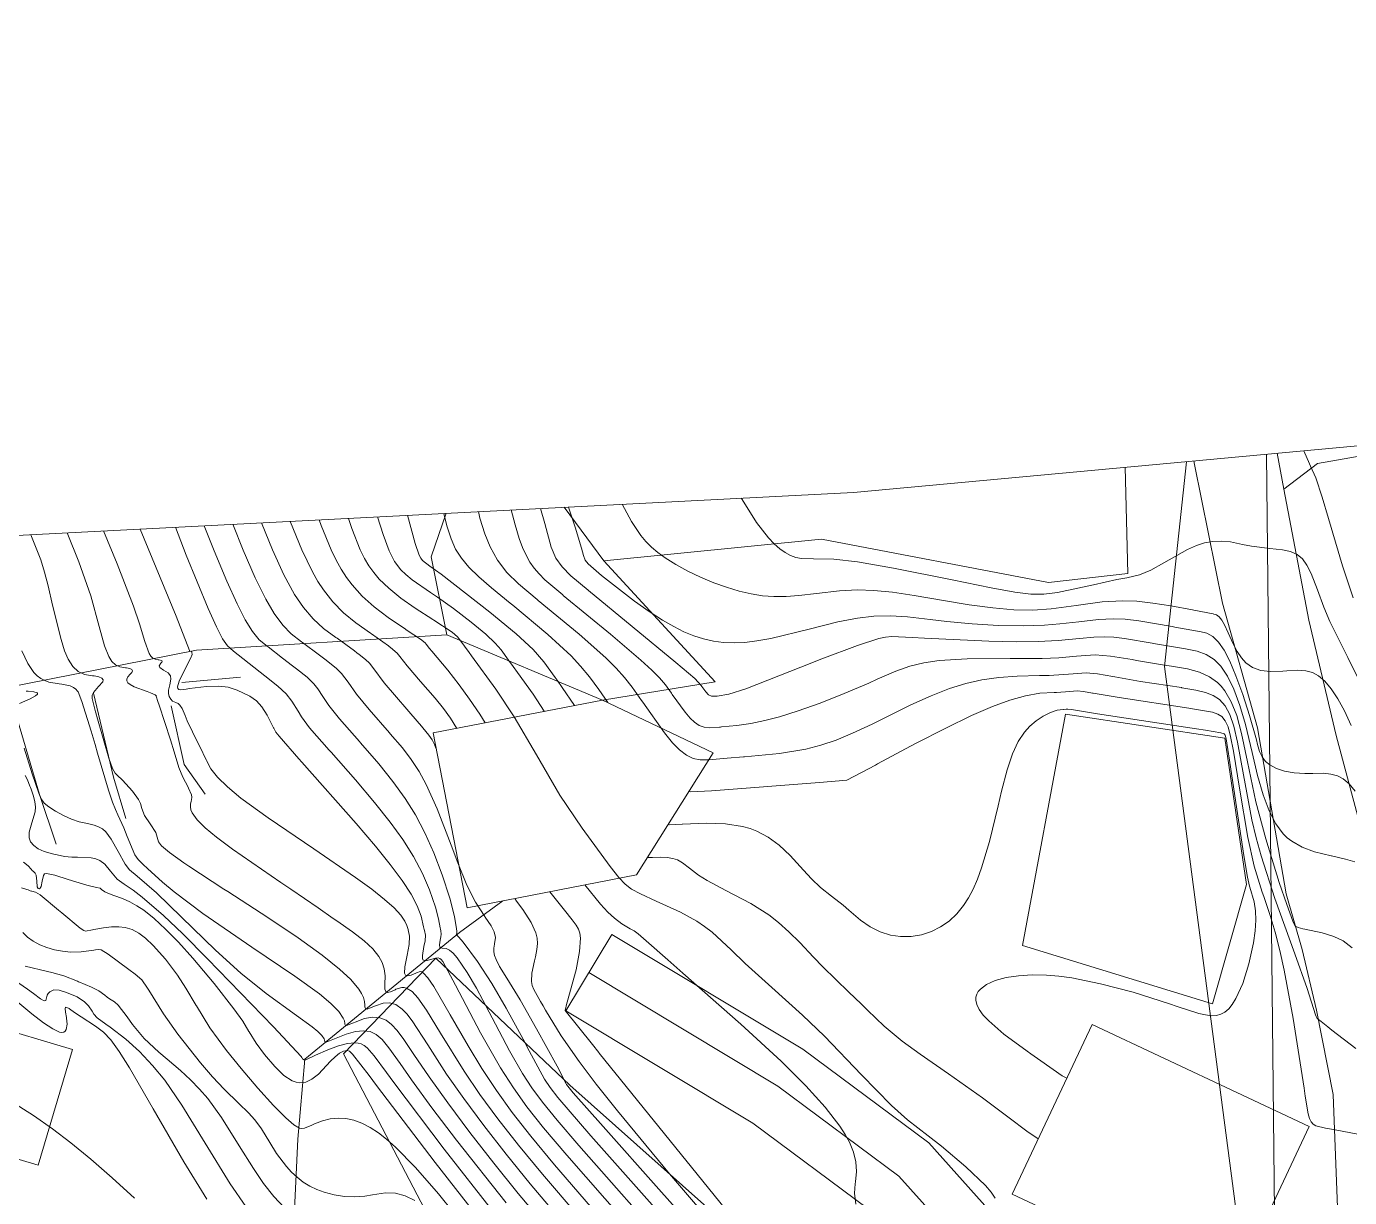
# Model space of a CAD drawing. Header units: metres. Extents: x 1233805 to 1234355, y 654698 to 655114.
# Drawn here: x 1234171.64 to 1234216.13, y 655074.93 to 655114.32 of the extents above; entities that cross this region are included whole.
import ezdxf

# ---------------------------------------------------------------- set-up
doc = ezdxf.new("R2010")
doc.units = ezdxf.units.M

msp = doc.modelspace()

# ---------------------------------------------------------------- linework, layer by layer
at = {"layer": 'ИИ_ГОРИЗОНТАЛИ_ОСН', "lineweight": 0}
for points, elevation in [([(1234214.585, 655100.044), (1234214.781, 655099.611), (1234214.818, 655099.535), (1234214.99, 655099.141), (1234215.204, 655098.483), (1234215.417, 655097.765), (1234215.894, 655096.179), (1234216.251, 655095.103)], 37), ([(1234195.671, 655098.454), (1234195.699, 655098.405), (1234196.187, 655097.639), (1234196.589, 655097.121), (1234196.78, 655096.919), (1234196.966, 655096.754), (1234197.146, 655096.624), (1234197.325, 655096.528), (1234197.505, 655096.463), (1234197.696, 655096.425), (1234198.099, 655096.415), (1234198.789, 655096.402), (1234199.577, 655096.313), (1234200.796, 655096.101), (1234202.769, 655095.702), (1234204.078, 655095.435), (1234204.87, 655095.292), (1234205.411, 655095.228), (1234205.847, 655095.224), (1234206.306, 655095.28), (1234207.514, 655095.543), (1234208.298, 655095.721), (1234208.637, 655095.78), (1234209.067, 655095.871), (1234209.45, 655096.035), (1234209.883, 655096.283), (1234210.68, 655096.726), (1234210.985, 655096.86), (1234211.252, 655096.948), (1234211.533, 655097.001), (1234211.822, 655097.01), (1234212.126, 655096.98), (1234212.523, 655096.901), (1234212.834, 655096.836), (1234213.441, 655096.764), (1234213.871, 655096.717), (1234214.144, 655096.656), (1234214.36, 655096.556), (1234214.539, 655096.409), (1234214.692, 655096.205), (1234214.836, 655095.925), (1234215.05, 655095.367), (1234215.267, 655094.787), (1234215.467, 655094.311), (1234216.067, 655093.094), (1234216.522, 655092.185)], 36.5), ([(1234183.441, 655097.825), (1234183.63, 655097.23), (1234183.832, 655096.686), (1234184.014, 655096.324), (1234184.227, 655096.046), (1234184.397, 655095.882), (1234184.608, 655095.708), (1234185.228, 655095.276), (1234185.458, 655095.122), (1234185.996, 655094.739), (1234186.586, 655094.285), (1234187.081, 655093.878), (1234187.403, 655093.576), (1234187.598, 655093.351), (1234187.851, 655093.007), (1234188.002, 655092.797), (1234188.148, 655092.596), (1234188.67, 655091.866), (1234189.049, 655091.292), (1234189.053, 655091.284)], 32.5), ([(1234184.455, 655097.878), (1234184.713, 655096.93), (1234184.842, 655096.534), (1234184.893, 655096.434), (1234184.952, 655096.358), (1234185.206, 655096.162), (1234185.577, 655095.894), (1234187.218, 655094.621), (1234188.106, 655093.892), (1234188.677, 655093.359), (1234189.039, 655092.945), (1234189.419, 655092.421), (1234189.481, 655092.332), (1234189.654, 655092.086), (1234190.062, 655091.483), (1234190.063, 655091.481)], 33), ([(1234185.672, 655097.94), (1234185.778, 655097.518), (1234185.915, 655097.082), (1234186.068, 655096.737), (1234186.265, 655096.431), (1234186.515, 655096.138), (1234186.848, 655095.811), (1234187.271, 655095.441), (1234187.907, 655094.92), (1234187.994, 655094.85), (1234189.173, 655093.872), (1234189.948, 655093.154), (1234190.269, 655092.809), (1234190.571, 655092.443), (1234190.883, 655092.022), (1234191.19, 655091.577)], 33.5), ([(1234187.941, 655098.057), (1234188.069, 655097.555), (1234188.209, 655097.095), (1234188.32, 655096.794), (1234188.438, 655096.534), (1234188.567, 655096.303), (1234188.712, 655096.094), (1234188.873, 655095.904), (1234189.067, 655095.71), (1234189.671, 655095.198), (1234189.689, 655095.183), (1234191.273, 655093.88), (1234192.3, 655093.005), (1234192.665, 655092.673), (1234192.928, 655092.408), (1234193.122, 655092.181), (1234193.322, 655091.901), (1234193.353, 655091.855), (1234193.785, 655091.253), (1234193.951, 655091.056), (1234194.095, 655090.915), (1234194.255, 655090.807), (1234194.423, 655090.751), (1234194.62, 655090.735), (1234194.941, 655090.754), (1234194.97, 655090.756), (1234195.003, 655090.759), (1234195.525, 655090.807), (1234195.99, 655090.875), (1234196.467, 655090.972), (1234196.956, 655091.1), (1234197.589, 655091.3), (1234198.323, 655091.564), (1234199.137, 655091.886), (1234199.959, 655092.236), (1234200.246, 655092.365), (1234200.875, 655092.638), (1234201.34, 655092.802), (1234201.814, 655092.92), (1234202.331, 655092.996), (1234203.273, 655093.051), (1234204.715, 655093.058), (1234205.786, 655093.061), (1234206.356, 655093.086), (1234206.95, 655093.14), (1234207.573, 655093.184), (1234208.091, 655093.145), (1234208.812, 655093.023), (1234208.963, 655092.995), (1234209.906, 655092.841), (1234210.143, 655092.805), (1234210.674, 655092.711), (1234211.076, 655092.597), (1234211.414, 655092.446), (1234211.685, 655092.256), (1234211.815, 655092.128), (1234211.935, 655091.977), (1234212.149, 655091.608), (1234212.331, 655091.142), (1234212.495, 655090.544), (1234212.696, 655089.584), (1234212.98, 655088.242), (1234213.314, 655086.995), (1234213.763, 655085.53), (1234214.012, 655084.785), (1234214.218, 655084.227), (1234214.272, 655084.107), (1234214.322, 655084.048), (1234214.398, 655084.012), (1234214.554, 655083.975), (1234214.623, 655083.96), (1234215.205, 655083.83), (1234215.595, 655083.717), (1234215.917, 655083.567), (1234216.217, 655083.33)], 34.5), ([(1234188.926, 655098.107), (1234189.066, 655097.599), (1234189.286, 655096.81), (1234189.442, 655096.439), (1234189.645, 655096.143), (1234189.945, 655095.843), (1234190.522, 655095.361), (1234190.537, 655095.349), (1234193.477, 655092.931), (1234194.111, 655092.387), (1234194.323, 655092.156), (1234194.351, 655092.116), (1234194.478, 655091.938), (1234194.569, 655091.839), (1234194.669, 655091.79), (1234194.823, 655091.793), (1234194.849, 655091.795), (1234194.861, 655091.796), (1234195.253, 655091.866), (1234195.822, 655092.045), (1234197.673, 655092.765), (1234198.387, 655093.05), (1234199.576, 655093.503), (1234200.304, 655093.733), (1234200.525, 655093.778), (1234200.734, 655093.796), (1234201.42, 655093.767), (1234201.838, 655093.74), (1234204, 655093.642), (1234204.917, 655093.624), (1234205.657, 655093.63), (1234206.327, 655093.662), (1234207.047, 655093.731), (1234207.53, 655093.779), (1234207.878, 655093.791), (1234208.199, 655093.777), (1234208.563, 655093.739), (1234209.485, 655093.581), (1234209.607, 655093.558), (1234210.475, 655093.411), (1234210.615, 655093.39), (1234211.004, 655093.313), (1234211.305, 655093.199), (1234211.569, 655093.029), (1234211.796, 655092.801), (1234212.017, 655092.47), (1234212.231, 655092.03), (1234212.437, 655091.484), (1234212.63, 655090.846), (1234212.852, 655089.905), (1234213.03, 655089.13), (1234213.218, 655088.474), (1234213.421, 655087.938), (1234213.648, 655087.501), (1234213.898, 655087.166), (1234214.033, 655087.034), (1234214.183, 655086.916), (1234214.532, 655086.716), (1234214.946, 655086.563), (1234215.509, 655086.427), (1234215.524, 655086.424), (1234215.991, 655086.317), (1234216.305, 655086.218)], 35), ([(1234189.865, 655098.156), (1234190.093, 655097.476), (1234190.296, 655096.767), (1234190.363, 655096.526), (1234190.427, 655096.374), (1234190.52, 655096.249), (1234190.974, 655095.857), (1234192.088, 655094.991), (1234192.575, 655094.647), (1234193.026, 655094.354), (1234193.4, 655094.136), (1234193.744, 655093.962), (1234194.076, 655093.825), (1234194.404, 655093.721), (1234194.738, 655093.646), (1234195.078, 655093.602), (1234195.429, 655093.588), (1234195.792, 655093.604), (1234196.199, 655093.653), (1234196.668, 655093.739), (1234197.958, 655094.051), (1234198.923, 655094.291), (1234199.583, 655094.422), (1234200.134, 655094.485), (1234200.687, 655094.498), (1234201.26, 655094.464), (1234202.03, 655094.374), (1234202.585, 655094.305), (1234203.439, 655094.225), (1234204.319, 655094.175), (1234205.148, 655094.159), (1234205.874, 655094.18), (1234206.39, 655094.222), (1234207.018, 655094.299), (1234207.686, 655094.377), (1234208.182, 655094.399), (1234208.584, 655094.381), (1234209.038, 655094.333), (1234210.161, 655094.138), (1234210.25, 655094.12), (1234211.015, 655093.985), (1234211.088, 655093.974), (1234211.332, 655093.915), (1234211.533, 655093.801), (1234211.725, 655093.612), (1234211.907, 655093.346), (1234212.097, 655092.974), (1234212.306, 655092.476), (1234212.533, 655091.856), (1234212.765, 655091.148), (1234212.994, 655090.322), (1234213.03, 655090.173), (1234213.102, 655089.939), (1234213.191, 655089.756), (1234213.305, 655089.602), (1234213.447, 655089.48), (1234213.665, 655089.363), (1234213.942, 655089.275), (1234214.267, 655089.218), (1234214.622, 655089.196), (1234214.894, 655089.199), (1234215.246, 655089.201), (1234215.497, 655089.174), (1234215.717, 655089.112), (1234215.909, 655089.01), (1234216.109, 655088.841), (1234216.316, 655088.601)], 35.5), ([(1234175.459, 655097.415), (1234176.673, 655094.486), (1234177.115, 655093.335), (1234177.121, 655093.317), (1234177.172, 655093.292), (1234177.176, 655093.292), (1234177.201, 655093.284), (1234177.198, 655093.279), (1234177.198, 655093.262), (1234177.199, 655093.26), (1234177.206, 655093.201), (1234177.151, 655093.058), (1234176.999, 655092.76), (1234176.771, 655092.299), (1234176.714, 655092.104), (1234176.723, 655092.049), (1234176.757, 655092.018), (1234176.83, 655092.01), (1234177.012, 655092.034), (1234177.12, 655092.049), (1234177.696, 655092.118), (1234178.111, 655092.136), (1234178.425, 655092.1), (1234178.721, 655091.994), (1234179.15, 655091.791), (1234179.374, 655091.643), (1234179.557, 655091.436), (1234179.728, 655091.155), (1234179.947, 655090.733), (1234179.953, 655090.721), (1234180.025, 655090.589), (1234180.134, 655090.446), (1234180.801, 655089.688), (1234180.902, 655089.575), (1234182.719, 655087.517), (1234183.37, 655086.749), (1234183.867, 655086.135), (1234184.269, 655085.595), (1234184.573, 655085.13), (1234184.779, 655084.742), (1234184.907, 655084.391), (1234184.993, 655084.039), (1234185.012, 655083.952), (1234185.021, 655083.917), (1234185.051, 655083.752), (1234185.04, 655083.568), (1234185.003, 655083.378), (1234184.952, 655083.077), (1234184.953, 655082.988), (1234184.971, 655082.931), (1234185.009, 655082.9), (1234185.068, 655082.892), (1234185.273, 655082.945), (1234185.401, 655082.984), (1234185.476, 655082.991), (1234185.537, 655082.977), (1234185.586, 655082.941), (1234185.634, 655082.876), (1234186.059, 655082.074), (1234186.06, 655082.071), (1234186.907, 655080.474), (1234187.58, 655079.296), (1234188.01, 655078.622), (1234188.464, 655077.987), (1234189.026, 655077.278), (1234189.802, 655076.359), (1234192.928, 655072.804)], 28.5), ([(1234176.645, 655097.476), (1234177.011, 655096.541), (1234177.749, 655094.739), (1234178.024, 655094.123), (1234178.23, 655093.725), (1234178.394, 655093.491), (1234178.587, 655093.317), (1234178.599, 655093.307), (1234178.909, 655093.061), (1234179.493, 655092.6), (1234179.655, 655092.478), (1234180.094, 655092.133), (1234180.368, 655091.871), (1234180.558, 655091.627), (1234180.769, 655091.288), (1234180.881, 655091.103), (1234181.155, 655090.732), (1234181.816, 655089.978), (1234181.879, 655089.907), (1234182.699, 655088.977), (1234183.337, 655088.223), (1234183.869, 655087.552), (1234184.29, 655086.972), (1234184.651, 655086.402), (1234184.952, 655085.836), (1234185.194, 655085.276), (1234185.388, 655084.695), (1234185.492, 655084.304), (1234185.548, 655084.003), (1234185.555, 655083.959), (1234185.566, 655083.897), (1234185.58, 655083.792), (1234185.573, 655083.695), (1234185.552, 655083.591), (1234185.523, 655083.427), (1234185.533, 655083.348), (1234185.56, 655083.329), (1234185.62, 655083.322), (1234185.749, 655083.304), (1234185.862, 655083.251), (1234185.983, 655083.149), (1234186.122, 655082.991), (1234186.457, 655082.505), (1234186.766, 655081.974), (1234187.199, 655081.166), (1234187.296, 655080.979), (1234187.885, 655079.871), (1234188.32, 655079.107), (1234188.633, 655078.618), (1234188.988, 655078.136), (1234189.479, 655077.532), (1234190.21, 655076.68), (1234193.336, 655073.143)], 29), ([(1234177.616, 655097.526), (1234177.946, 655096.678), (1234178.37, 655095.665), (1234178.717, 655094.898), (1234178.993, 655094.361), (1234179.241, 655093.964), (1234179.467, 655093.693), (1234179.735, 655093.471), (1234179.761, 655093.452), (1234180.25, 655093.074), (1234180.579, 655092.817), (1234180.712, 655092.716), (1234181.075, 655092.431), (1234181.302, 655092.214), (1234181.439, 655092.041), (1234181.607, 655091.789), (1234181.809, 655091.484), (1234182.166, 655091.029), (1234182.831, 655090.268), (1234182.869, 655090.224), (1234183.486, 655089.515), (1234183.96, 655088.925), (1234184.37, 655088.356), (1234184.714, 655087.808), (1234185.035, 655087.201), (1234185.338, 655086.523), (1234185.618, 655085.782), (1234185.869, 655084.999), (1234186.029, 655084.389), (1234186.097, 655083.971), (1234186.097, 655083.966), (1234186.104, 655083.896), (1234186.106, 655083.821), (1234186.101, 655083.805), (1234186.094, 655083.766), (1234186.098, 655083.763), (1234186.181, 655083.687), (1234186.323, 655083.518), (1234186.798, 655082.869), (1234187.281, 655082.133), (1234187.768, 655081.305), (1234188.339, 655080.257), (1234188.542, 655079.871), (1234189.059, 655078.919), (1234189.248, 655078.629), (1234189.505, 655078.296), (1234190.618, 655077.002), (1234193.568, 655073.678)], 29.5), ([(1234179.542, 655097.625), (1234179.905, 655096.72), (1234180.292, 655095.876), (1234180.653, 655095.216), (1234180.954, 655094.773), (1234181.278, 655094.394), (1234181.622, 655094.076), (1234182.041, 655093.77), (1234182.083, 655093.742), (1234182.666, 655093.317), (1234182.751, 655093.251), (1234182.826, 655093.194), (1234183.038, 655093.027), (1234183.17, 655092.9), (1234183.315, 655092.711), (1234183.665, 655092.248), (1234184.838, 655090.873), (1234184.86, 655090.848), (1234185.172, 655090.484), (1234185.277, 655090.331), (1234185.353, 655090.169), (1234185.408, 655090.049)], 30.5), ([(1234180.509, 655097.675), (1234180.519, 655097.645), (1234180.893, 655096.72), (1234181.255, 655095.972), (1234181.437, 655095.656), (1234181.621, 655095.375), (1234181.939, 655094.97), (1234182.302, 655094.597), (1234182.707, 655094.26), (1234183.203, 655093.914), (1234183.244, 655093.886), (1234183.806, 655093.491), (1234183.837, 655093.468), (1234183.883, 655093.433), (1234184.105, 655093.243), (1234184.19, 655093.133), (1234184.44, 655092.811), (1234184.89, 655092.291), (1234185.383, 655091.724), (1234185.66, 655091.384), (1234185.892, 655091.059), (1234186.11, 655090.712)], 31), ([(1234181.484, 655097.725), (1234181.548, 655097.537), (1234181.882, 655096.713), (1234182.048, 655096.371), (1234182.218, 655096.065), (1234182.397, 655095.788), (1234182.589, 655095.534), (1234182.927, 655095.162), (1234183.333, 655094.795), (1234183.801, 655094.436), (1234184.378, 655094.049), (1234184.406, 655094.031), (1234184.918, 655093.688), (1234184.922, 655093.685), (1234184.94, 655093.672), (1234185.039, 655093.586), (1234185.074, 655093.541), (1234185.186, 655093.399), (1234185.264, 655093.31), (1234185.803, 655092.669), (1234186.185, 655092.178), (1234186.539, 655091.689), (1234186.878, 655091.185), (1234187.058, 655090.896)], 31.5), ([(1234171.779, 655097.226), (1234172.115, 655096.379), (1234172.248, 655095.96), (1234172.37, 655095.502), (1234172.518, 655094.857), (1234172.8, 655093.699), (1234172.921, 655093.322), (1234173.042, 655093.039), (1234173.197, 655092.796), (1234173.38, 655092.625), (1234173.588, 655092.525), (1234173.858, 655092.48), (1234173.919, 655092.474), (1234174.069, 655092.446), (1234174.169, 655092.405), (1234174.215, 655092.349), (1234174.208, 655092.282), (1234174.061, 655092.116), (1234173.888, 655091.923), (1234173.852, 655091.831), (1234173.851, 655091.718), (1234173.961, 655091.269), (1234173.969, 655091.239), (1234174.027, 655091.034), (1234174.412, 655089.707), (1234174.533, 655089.362), (1234174.623, 655089.21), (1234174.69, 655089.143), (1234174.863, 655088.97), (1234175.202, 655088.6), (1234175.406, 655088.32), (1234175.471, 655088.186), (1234175.521, 655088.022), (1234175.606, 655087.785), (1234175.798, 655087.503), (1234175.992, 655087.212), (1234176.035, 655087.052), (1234176.077, 655086.9), (1234176.173, 655086.765), (1234176.442, 655086.534), (1234176.929, 655086.192), (1234176.994, 655086.148), (1234177.092, 655086.081), (1234178.277, 655085.306), (1234178.408, 655085.221), (1234179.748, 655084.352), (1234180.768, 655083.664), (1234181.579, 655083.084), (1234182.168, 655082.618), (1234182.549, 655082.262), (1234182.816, 655081.941), (1234182.906, 655081.796), (1234182.968, 655081.659), (1234183.002, 655081.531), (1234183.013, 655081.398), (1234183.016, 655081.349), (1234183.038, 655081.29), (1234183.091, 655081.273), (1234183.335, 655081.363), (1234183.374, 655081.381), (1234183.63, 655081.474), (1234183.847, 655081.486), (1234184.06, 655081.42), (1234184.267, 655081.273), (1234184.423, 655081.107), (1234184.602, 655080.875), (1234185.129, 655080.068), (1234185.765, 655079.084), (1234186.341, 655078.258), (1234187.012, 655077.354), (1234187.763, 655076.393), (1234188.578, 655075.393), (1234189.756, 655074.008)], 27), ([(1234173.003, 655097.289), (1234173.403, 655096.309), (1234173.804, 655095.164), (1234174.087, 655094.14), (1234174.265, 655093.488), (1234174.402, 655093.132), (1234174.508, 655092.965), (1234174.633, 655092.849), (1234174.777, 655092.781), (1234174.963, 655092.75), (1234175.005, 655092.746), (1234175.113, 655092.726), (1234175.177, 655092.695), (1234175.198, 655092.651), (1234175.176, 655092.596), (1234175.12, 655092.53), (1234175.044, 655092.44), (1234175.009, 655092.37), (1234175.008, 655092.306), (1234175.043, 655092.246), (1234175.123, 655092.182), (1234175.254, 655092.113), (1234175.691, 655091.947), (1234175.806, 655091.906), (1234175.967, 655091.838), (1234176.005, 655091.794), (1234176.004, 655091.791), (1234176.058, 655091.616), (1234176.102, 655091.489), (1234176.484, 655090.321), (1234176.601, 655089.919), (1234176.763, 655089.392), (1234176.896, 655089.073), (1234177.072, 655088.729), (1234177.089, 655088.698), (1234177.19, 655088.479), (1234177.201, 655088.394), (1234177.189, 655088.307), (1234177.176, 655088.265), (1234177.15, 655088.162), (1234177.148, 655088.072), (1234177.168, 655087.976), (1234177.211, 655087.874), (1234177.377, 655087.641), (1234177.648, 655087.37), (1234178.033, 655087.051), (1234178.57, 655086.65), (1234180.196, 655085.53), (1234180.524, 655085.308), (1234181.442, 655084.671), (1234181.954, 655084.315), (1234182.07, 655084.236), (1234182.605, 655083.867), (1234182.988, 655083.569), (1234183.283, 655083.295), (1234183.488, 655083.044), (1234183.599, 655082.839), (1234183.669, 655082.619), (1234183.698, 655082.385), (1234183.692, 655082.104), (1234183.689, 655081.938), (1234183.716, 655081.861), (1234183.778, 655081.833), (1234183.875, 655081.852), (1234184.035, 655081.922), (1234184.062, 655081.935), (1234184.254, 655082.001), (1234184.338, 655082.001), (1234184.421, 655081.979), (1234184.602, 655081.865), (1234184.801, 655081.652), (1234185.092, 655081.234), (1234185.565, 655080.46), (1234186.355, 655079.18), (1234186.887, 655078.395), (1234187.488, 655077.577), (1234188.179, 655076.694), (1234188.986, 655075.715), (1234190.184, 655074.319)], 27.5), ([(1234171.486, 655093.324), (1234171.682, 655092.889), (1234171.884, 655092.596), (1234171.998, 655092.483), (1234172.121, 655092.39), (1234172.251, 655092.32), (1234172.392, 655092.268), (1234172.74, 655092.209), (1234172.827, 655092.2), (1234173.107, 655092.137), (1234173.214, 655092.089), (1234173.303, 655092.027), (1234173.359, 655091.963), (1234173.365, 655091.949), (1234173.372, 655091.936), (1234173.499, 655091.619), (1234173.813, 655090.62), (1234173.947, 655090.168), (1234174.031, 655089.879), (1234174.401, 655088.638), (1234174.53, 655088.233), (1234174.627, 655087.981), (1234174.71, 655087.801), (1234174.906, 655087.363), (1234175.02, 655087.079), (1234175.285, 655086.457), (1234175.39, 655086.297), (1234175.549, 655086.146), (1234175.724, 655085.991), (1234175.83, 655085.891), (1234176.207, 655085.544), (1234176.599, 655085.212), (1234177.567, 655084.483), (1234179.22, 655083.357), (1234180.66, 655082.383), (1234181.493, 655081.778), (1234181.87, 655081.463), (1234182.137, 655081.193), (1234182.292, 655080.97), (1234182.328, 655080.876), (1234182.341, 655080.784), (1234182.342, 655080.761), (1234182.36, 655080.72), (1234182.404, 655080.714), (1234182.637, 655080.804), (1234182.687, 655080.826), (1234183.006, 655080.949), (1234183.273, 655080.998), (1234183.516, 655080.98), (1234183.733, 655080.893), (1234183.91, 655080.757), (1234184.101, 655080.548), (1234184.321, 655080.251), (1234184.664, 655079.745), (1234185.174, 655078.989), (1234185.801, 655078.112), (1234186.546, 655077.12), (1234187.352, 655076.084), (1234188.17, 655075.071), (1234189.326, 655073.699)], 26.5), ([(1234193.907, 655088.583), (1234193.982, 655088.579), (1234194.667, 655088.615), (1234198.304, 655088.888), (1234199.227, 655088.968), (1234199.227, 655088.968), (1234199.227, 655088.968), (1234200.186, 655089.479), (1234200.259, 655089.519), (1234201.528, 655090.198), (1234202.549, 655090.723), (1234203.418, 655091.142), (1234204.123, 655091.449), (1234204.706, 655091.662), (1234205.235, 655091.809), (1234205.709, 655091.891), (1234206.194, 655091.919), (1234206.269, 655091.921), (1234206.716, 655091.952), (1234206.963, 655091.969), (1234207.181, 655091.951), (1234207.482, 655091.896), (1234207.504, 655091.892), (1234208.377, 655091.745), (1234210.723, 655091.387), (1234210.776, 655091.38), (1234211.516, 655091.251), (1234211.698, 655091.189), (1234211.831, 655091.107), (1234211.949, 655090.968), (1234212.042, 655090.759), (1234212.128, 655090.438), (1234212.226, 655089.941), (1234212.431, 655088.699), (1234212.709, 655087.04), (1234212.919, 655086.078), (1234213.191, 655085.2), (1234213.241, 655085.059), (1234213.455, 655084.422), (1234213.626, 655083.854), (1234213.784, 655083.242), (1234213.931, 655082.583), (1234214.23, 655080.955), (1234214.598, 655078.607), (1234214.638, 655078.341), (1234214.74, 655077.742), (1234214.784, 655077.586), (1234214.835, 655077.477), (1234214.9, 655077.401), (1234214.988, 655077.348), (1234215.316, 655077.266), (1234215.588, 655077.216), (1234217.509, 655076.848)], 33.5), ([(1234193.215, 655087.478), (1234193.262, 655087.472), (1234193.68, 655087.492), (1234193.695, 655087.493), (1234194.494, 655087.528), (1234195.144, 655087.501), (1234195.715, 655087.41), (1234195.968, 655087.339), (1234196.199, 655087.252), (1234196.574, 655087.054), (1234196.947, 655086.779), (1234197.321, 655086.432), (1234197.769, 655085.942), (1234198.029, 655085.652), (1234198.34, 655085.355), (1234198.712, 655085.069), (1234199.103, 655084.767), (1234199.292, 655084.597), (1234199.677, 655084.262), (1234200.004, 655084.033), (1234200.34, 655083.865), (1234200.686, 655083.757), (1234201.03, 655083.709), (1234201.383, 655083.714), (1234201.732, 655083.771), (1234202.066, 655083.879), (1234202.377, 655084.033), (1234202.663, 655084.232), (1234202.922, 655084.475), (1234203.15, 655084.759), (1234203.312, 655085.014), (1234203.466, 655085.309), (1234203.614, 655085.645), (1234203.755, 655086.024), (1234204.021, 655086.902), (1234204.313, 655088.111), (1234204.426, 655088.599), (1234204.614, 655089.319), (1234204.794, 655089.86), (1234204.979, 655090.268), (1234205.191, 655090.589), (1234205.374, 655090.789), (1234205.585, 655090.967), (1234205.822, 655091.123), (1234206.075, 655091.248), (1234206.3, 655091.324), (1234206.496, 655091.35), (1234206.511, 655091.351), (1234206.599, 655091.357), (1234206.658, 655091.361), (1234206.772, 655091.343), (1234206.774, 655091.342), (1234207.654, 655091.198), (1234210.976, 655090.693), (1234211.288, 655090.646), (1234211.8, 655090.567), (1234211.913, 655090.532), (1234211.942, 655090.484), (1234211.973, 655090.359), (1234212.091, 655089.639), (1234212.306, 655088.214), (1234212.574, 655086.439), (1234212.695, 655085.702), (1234212.767, 655085.407), (1234212.779, 655085.374), (1234212.914, 655084.881), (1234212.961, 655084.573), (1234212.974, 655084.256), (1234212.953, 655083.899), (1234212.898, 655083.501), (1234212.741, 655082.79), (1234212.533, 655082.132), (1234212.304, 655081.621), (1234212.185, 655081.428), (1234212.064, 655081.278), (1234211.938, 655081.169), (1234211.802, 655081.096), (1234211.651, 655081.056), (1234211.479, 655081.049), (1234211.288, 655081.072), (1234211.057, 655081.124), (1234210.335, 655081.357), (1234210.071, 655081.447), (1234208.85, 655081.835), (1234207.757, 655082.123), (1234206.785, 655082.316), (1234206.346, 655082.375), (1234205.94, 655082.41), (1234205.453, 655082.42), (1234204.993, 655082.392), (1234204.575, 655082.328), (1234204.214, 655082.229), (1234203.923, 655082.1), (1234203.712, 655081.944), (1234203.639, 655081.858), (1234203.589, 655081.767), (1234203.561, 655081.673), (1234203.557, 655081.575), (1234203.591, 655081.422), (1234203.675, 655081.254), (1234203.809, 655081.071), (1234203.993, 655080.871), (1234204.502, 655080.429), (1234205.286, 655079.856), (1234205.41, 655079.767), (1234205.745, 655079.529), (1234206.468, 655079.031), (1234206.616, 655078.945)], 33), ([(1234171.595, 655089.13), (1234171.673, 655088.982), (1234171.756, 655088.768), (1234171.773, 655088.719), (1234171.793, 655088.665), (1234171.875, 655088.427), (1234171.92, 655088.244), (1234171.937, 655088.072), (1234171.927, 655087.908), (1234171.823, 655087.534), (1234171.732, 655087.226), (1234171.725, 655087.026), (1234171.776, 655086.895), (1234171.88, 655086.774), (1234172.035, 655086.663), (1234172.238, 655086.567), (1234172.51, 655086.492), (1234172.6, 655086.475), (1234172.673, 655086.457), (1234172.916, 655086.406), (1234173.158, 655086.383), (1234173.351, 655086.381), (1234173.811, 655086.358), (1234173.972, 655086.324), (1234174.103, 655086.272), (1234174.276, 655086.142), (1234174.465, 655085.909), (1234174.688, 655085.642), (1234174.921, 655085.476), (1234175.226, 655085.269), (1234175.528, 655085.039), (1234176.244, 655084.417), (1234176.892, 655083.796), (1234177.725, 655082.964), (1234179.941, 655080.671), (1234180.874, 655079.681), (1234180.894, 655079.643), (1234180.894, 655079.641), (1234180.917, 655079.601), (1234180.99, 655079.547), (1234181.054, 655079.573), (1234181.353, 655079.718), (1234181.77, 655079.898), (1234182.133, 655080.029), (1234182.437, 655080.109), (1234182.676, 655080.137), (1234182.793, 655080.128), (1234182.895, 655080.098), (1234182.993, 655080.044), (1234183.094, 655079.962), (1234183.329, 655079.696), (1234183.746, 655079.136), (1234183.994, 655078.798), (1234185.687, 655076.554), (1234187.355, 655074.427)], 25.5), ([(1234171.54, 655086.209), (1234171.699, 655086.092), (1234171.799, 655085.973), (1234171.825, 655085.936), (1234171.87, 655085.898), (1234171.928, 655085.843), (1234171.96, 655085.774), (1234171.981, 655085.575), (1234172.002, 655085.382), (1234172.027, 655085.331), (1234172.062, 655085.315), (1234172.099, 655085.336), (1234172.13, 655085.389), (1234172.171, 655085.576), (1234172.211, 655085.758), (1234172.249, 655085.814), (1234172.312, 655085.834), (1234172.591, 655085.776), (1234173.04, 655085.632), (1234173.662, 655085.436), (1234173.996, 655085.361), (1234174.111, 655085.332), (1234174.164, 655085.293), (1234174.276, 655085.213), (1234174.425, 655085.144), (1234174.57, 655085.092), (1234174.864, 655084.985), (1234175.112, 655084.874), (1234175.351, 655084.744), (1234175.582, 655084.593), (1234175.928, 655084.32), (1234176.316, 655083.963), (1234176.748, 655083.519), (1234177.231, 655082.981), (1234177.944, 655082.131), (1234178.611, 655081.278), (1234178.908, 655080.863), (1234179.119, 655080.518), (1234179.124, 655080.509), (1234179.356, 655080.129), (1234179.643, 655079.738), (1234179.987, 655079.334), (1234180.296, 655079.042), (1234180.577, 655078.859), (1234180.705, 655078.809), (1234180.826, 655078.787), (1234181.026, 655078.81), (1234181.235, 655078.911), (1234181.454, 655079.087), (1234181.728, 655079.374), (1234181.857, 655079.515), (1234182.018, 655079.67), (1234182.167, 655079.783), (1234182.302, 655079.852), (1234182.418, 655079.875), (1234182.497, 655079.851), (1234182.598, 655079.753), (1234183.156, 655079.032), (1234183.404, 655078.703), (1234185.38, 655076.113), (1234186.947, 655074.105)], 25), ([(1234192.522, 655086.374), (1234192.676, 655086.371), (1234192.69, 655086.371), (1234192.96, 655086.381), (1234193.178, 655086.37), (1234193.369, 655086.338), (1234193.532, 655086.285), (1234193.702, 655086.189), (1234193.928, 655086.014), (1234194.234, 655085.777), (1234194.524, 655085.59), (1234195.159, 655085.258), (1234195.994, 655084.821), (1234196.596, 655084.438), (1234196.93, 655084.178), (1234197.277, 655083.871), (1234197.64, 655083.513), (1234198.105, 655083.022), (1234198.414, 655082.694), (1234199.293, 655081.839), (1234199.709, 655081.444), (1234199.918, 655081.235), (1234200.483, 655080.691), (1234201.087, 655080.196), (1234201.689, 655079.755), (1234202.642, 655079.09), (1234203.787, 655078.285), (1234204.676, 655077.618), (1234205.279, 655077.164), (1234205.655, 655076.904)], 32.5), ([(1234171.473, 655085.352), (1234171.654, 655085.289), (1234171.69, 655085.28), (1234171.766, 655085.249), (1234171.803, 655085.235), (1234171.817, 655085.234), (1234171.939, 655085.202), (1234172.093, 655085.114), (1234172.72, 655084.601), (1234172.827, 655084.509), (1234173.444, 655083.996), (1234173.562, 655083.912), (1234173.623, 655083.891), (1234173.858, 655083.934), (1234173.906, 655083.944), (1234174.23, 655084.003), (1234174.501, 655084.032), (1234174.744, 655084.036), (1234174.955, 655084.012), (1234175.188, 655083.943), (1234175.415, 655083.824), (1234175.644, 655083.654), (1234175.896, 655083.414), (1234176.309, 655082.949), (1234176.711, 655082.416), (1234176.998, 655081.979), (1234177.343, 655081.393), (1234177.352, 655081.379), (1234177.808, 655080.639), (1234178.369, 655079.875), (1234178.862, 655079.267), (1234179.421, 655078.613), (1234179.945, 655078.032), (1234180.356, 655077.608), (1234180.625, 655077.373), (1234180.819, 655077.27), (1234180.902, 655077.258), (1234180.988, 655077.268), (1234181.23, 655077.364), (1234181.321, 655077.406), (1234181.596, 655077.514), (1234181.853, 655077.578), (1234182.114, 655077.603), (1234182.376, 655077.586), (1234182.645, 655077.529), (1234182.918, 655077.43), (1234183.194, 655077.289), (1234183.474, 655077.108), (1234183.749, 655076.894), (1234184.048, 655076.629), (1234184.723, 655075.942), (1234185.496, 655075.053), (1234186.505, 655073.805)], 24.5), ([(1234190.415, 655085.444), (1234190.944, 655084.802), (1234191.191, 655084.534), (1234191.406, 655084.329), (1234191.654, 655084.139), (1234191.939, 655083.972), (1234192.071, 655083.899), (1234192.206, 655083.801), (1234192.473, 655083.566), (1234193.201, 655082.922), (1234193.706, 655082.482), (1234195.654, 655080.768), (1234197.01, 655079.519), (1234197.84, 655078.691), (1234198.495, 655077.967), (1234198.982, 655077.338), (1234199.164, 655077.056), (1234199.307, 655076.795), (1234199.444, 655076.459), (1234199.522, 655076.131), (1234199.543, 655075.812), (1234199.509, 655075.456), (1234199.501, 655075.396), (1234199.481, 655075.081), (1234199.524, 655074.713)], 31.5), ([(1234188.057, 655084.986), (1234188.118, 655084.904), (1234188.332, 655084.615), (1234188.613, 655084.184), (1234188.768, 655083.837), (1234188.807, 655083.66), (1234188.817, 655083.475), (1234188.798, 655083.274), (1234188.749, 655083.026), (1234188.717, 655082.893), (1234188.63, 655082.481), (1234188.62, 655082.201), (1234188.645, 655082.067), (1234188.696, 655081.928), (1234188.917, 655081.53), (1234189.008, 655081.378), (1234189.095, 655081.23), (1234189.622, 655080.372), (1234190.223, 655079.505), (1234190.799, 655078.74), (1234191.506, 655077.844), (1234193.263, 655075.724), (1234194.74, 655074.006)], 30.5), ([(1234189.235, 655085.215), (1234189.726, 655084.6), (1234189.987, 655084.276), (1234190.125, 655084.092), (1234190.202, 655083.956), (1234190.248, 655083.82), (1234190.267, 655083.661), (1234190.237, 655083.208), (1234190.118, 655082.586), (1234189.823, 655081.501), (1234189.813, 655081.467), (1234189.751, 655081.222), (1234190.669, 655080.079), (1234190.887, 655079.808), (1234190.9, 655079.791), (1234195.672, 655073.888)], 31), ([(1234171.592, 655082.717), (1234172.35, 655082.531), (1234172.489, 655082.497), (1234172.891, 655082.385), (1234173.35, 655082.204), (1234173.392, 655082.186), (1234173.4, 655082.184), (1234173.827, 655082.006), (1234174.076, 655081.886), (1234174.267, 655081.741), (1234174.346, 655081.672), (1234174.434, 655081.616), (1234174.597, 655081.51), (1234174.723, 655081.4), (1234175.023, 655081.009), (1234175.206, 655080.751), (1234175.594, 655080.286), (1234176.084, 655079.822), (1234176.365, 655079.586), (1234176.812, 655079.206), (1234177.154, 655078.892), (1234177.461, 655078.578), (1234177.734, 655078.261), (1234178.199, 655077.621), (1234178.795, 655076.668), (1234179.267, 655075.907), (1234179.613, 655075.409), (1234179.96, 655074.972), (1234180.319, 655074.583)], 23.5), ([(1234171.233, 655082.238), (1234171.67, 655081.944), (1234171.872, 655081.789), (1234172.11, 655081.61), (1234172.23, 655081.543), (1234172.289, 655081.555), (1234172.316, 655081.648), (1234172.335, 655081.737), (1234172.368, 655081.8), (1234172.42, 655081.852), (1234172.563, 655081.913), (1234172.733, 655081.906), (1234172.983, 655081.831), (1234173.341, 655081.679), (1234173.591, 655081.519), (1234173.719, 655081.385), (1234173.845, 655081.197), (1234173.904, 655081.102), (1234174.018, 655080.98), (1234174.302, 655080.767), (1234174.449, 655080.661), (1234174.975, 655080.255), (1234175.438, 655079.839), (1234175.877, 655079.378), (1234176.285, 655078.877), (1234176.859, 655078.044), (1234177.647, 655076.759), (1234178.486, 655075.395), (1234179.012, 655074.636)], 23), ([(1234171.285, 655081.554), (1234171.82, 655081.109), (1234172.215, 655080.806), (1234172.524, 655080.601), (1234172.743, 655080.497), (1234172.825, 655080.482), (1234172.891, 655080.492), (1234172.942, 655080.525), (1234172.978, 655080.583), (1234173.003, 655080.768), (1234172.97, 655081.066), (1234172.966, 655081.089), (1234172.941, 655081.283), (1234172.952, 655081.333), (1234173, 655081.324), (1234173.072, 655081.287), (1234173.082, 655081.277), (1234173.248, 655081.153), (1234173.476, 655081.008), (1234173.956, 655080.699), (1234174.224, 655080.495), (1234174.469, 655080.233), (1234174.757, 655079.84), (1234175.104, 655079.296), (1234175.902, 655077.915), (1234176.931, 655076.132), (1234177.706, 655074.883)], 22.5)]:
    msp.add_lwpolyline(points, dxfattribs=dict(at, elevation=elevation))
at = {"layer": 'ИИ_ГОРИЗОНТАЛИ_УТОЛЩ', "lineweight": 0}
for points, elevation in [([(1234191.666, 655098.248), (1234191.977, 655097.67), (1234192.293, 655097.196), (1234192.466, 655096.992), (1234192.656, 655096.803), (1234192.87, 655096.623), (1234193.116, 655096.445), (1234193.473, 655096.221), (1234193.875, 655096.002), (1234194.304, 655095.796), (1234194.745, 655095.611), (1234195.18, 655095.455), (1234195.603, 655095.329), (1234196.007, 655095.235), (1234196.387, 655095.174), (1234196.773, 655095.144), (1234197.179, 655095.146), (1234197.614, 655095.179), (1234198.203, 655095.25), (1234198.977, 655095.34), (1234199.58, 655095.368), (1234200.129, 655095.348), (1234200.762, 655095.287), (1234201.484, 655095.185), (1234202.471, 655095.017), (1234203.331, 655094.87), (1234204.131, 655094.76), (1234204.836, 655094.702), (1234205.479, 655094.692), (1234206.09, 655094.73), (1234206.931, 655094.848), (1234207.807, 655094.972), (1234208.487, 655095.006), (1234208.97, 655094.985), (1234209.516, 655094.927), (1234210.118, 655094.833), (1234210.84, 655094.694), (1234210.894, 655094.683), (1234211.536, 655094.562), (1234211.561, 655094.558), (1234211.656, 655094.53), (1234211.74, 655094.467), (1234211.827, 655094.356), (1234211.916, 655094.198), (1234212.041, 655093.923), (1234212.208, 655093.556), (1234212.349, 655093.292), (1234212.491, 655093.079), (1234212.637, 655092.918), (1234212.864, 655092.759), (1234213.14, 655092.66), (1234213.467, 655092.62), (1234213.886, 655092.632), (1234214.022, 655092.643), (1234214.392, 655092.665), (1234214.653, 655092.649), (1234214.882, 655092.589), (1234215.084, 655092.481), (1234215.294, 655092.299), (1234215.512, 655092.039), (1234215.734, 655091.702), (1234215.958, 655091.296), (1234216.183, 655090.812)], 36), ([(1234182.461, 655097.775), (1234182.574, 655097.435), (1234182.863, 655096.711), (1234183.005, 655096.426), (1234183.154, 655096.177), (1234183.317, 655095.95), (1234183.502, 655095.734), (1234183.826, 655095.422), (1234184.229, 655095.095), (1234184.704, 655094.757), (1234185.306, 655094.37), (1234185.339, 655094.349), (1234185.953, 655093.949), (1234186.13, 655093.794), (1234186.212, 655093.686), (1234186.523, 655093.261), (1234186.602, 655093.154), (1234187.417, 655092.031), (1234188.035, 655091.1), (1234188.782, 655089.824), (1234189.577, 655088.467), (1234190.322, 655087.351), (1234191.263, 655086.068), (1234191.559, 655085.691), (1234191.764, 655085.475), (1234191.982, 655085.309), (1234192.281, 655085.147), (1234192.812, 655084.905), (1234193.63, 655084.527), (1234194.181, 655084.226), (1234194.442, 655084.052), (1234194.696, 655083.854), (1234195.33, 655083.265), (1234195.807, 655082.808), (1234196.698, 655081.998), (1234197.73, 655081.061), (1234198.466, 655080.36), (1234199.719, 655079.06), (1234200.721, 655078.024), (1234201.264, 655077.541), (1234201.953, 655077.005), (1234202.411, 655076.655), (1234203.225, 655075.97), (1234203.888, 655075.332), (1234204.074, 655075.116), (1234204.213, 655074.912)], 32), ([(1234186.832, 655098), (1234186.886, 655097.785), (1234187.052, 655097.25), (1234187.225, 655096.815), (1234187.473, 655096.365), (1234187.786, 655095.959), (1234188.181, 655095.568), (1234188.808, 655095.044), (1234188.841, 655095.016), (1234190.223, 655093.875), (1234191.124, 655093.079), (1234191.467, 655092.741), (1234191.749, 655092.426), (1234192.002, 655092.102), (1234192.321, 655091.646), (1234192.358, 655091.591), (1234193.087, 655090.565), (1234193.362, 655090.229), (1234193.597, 655089.985), (1234193.828, 655089.805), (1234194.056, 655089.696), (1234194.288, 655089.65), (1234194.584, 655089.657), (1234195.196, 655089.706), (1234195.745, 655089.75), (1234195.781, 655089.753), (1234196.961, 655089.868), (1234197.845, 655090.015), (1234198.353, 655090.145), (1234198.861, 655090.317), (1234199.412, 655090.545), (1234200.072, 655090.858), (1234200.495, 655091.069), (1234201.38, 655091.505), (1234202.056, 655091.81), (1234202.67, 655092.049), (1234203.227, 655092.223), (1234203.763, 655092.342), (1234204.336, 655092.424), (1234204.946, 655092.469), (1234205.701, 655092.486), (1234206.028, 655092.491), (1234206.833, 655092.546), (1234207.268, 655092.576), (1234207.646, 655092.546), (1234208.172, 655092.454), (1234208.236, 655092.441), (1234209.099, 655092.291), (1234210.471, 655092.082), (1234210.485, 655092.08), (1234210.958, 655092.002), (1234211.28, 655091.922), (1234211.542, 655091.816), (1234211.748, 655091.681), (1234211.941, 655091.468), (1234212.099, 655091.176), (1234212.232, 655090.786), (1234212.361, 655090.243), (1234212.563, 655089.145), (1234212.845, 655087.641), (1234212.987, 655087.031), (1234213.153, 655086.421), (1234213.615, 655084.993), (1234214.282, 655083.132), (1234214.703, 655081.959), (1234214.985, 655081.081), (1234215.002, 655081.021), (1234215.041, 655080.957), (1234215.174, 655080.848), (1234215.391, 655080.678), (1234215.533, 655080.564), (1234216.334, 655079.94)], 34), ([(1234174.232, 655097.352), (1234174.689, 655096.245), (1234175.239, 655094.825), (1234175.442, 655094.233), (1234175.623, 655093.638), (1234175.761, 655093.225), (1234175.818, 655093.135), (1234175.886, 655093.073), (1234175.965, 655093.037), (1234176.068, 655093.021), (1234176.09, 655093.019), (1234176.186, 655092.992), (1234176.199, 655092.969), (1234176.189, 655092.94), (1234176.159, 655092.904), (1234176.101, 655092.82), (1234176.12, 655092.754), (1234176.244, 655092.673), (1234176.401, 655092.574), (1234176.478, 655092.482), (1234176.496, 655092.362), (1234176.456, 655092.174), (1234176.415, 655091.993), (1234176.416, 655091.887), (1234176.44, 655091.785), (1234176.487, 655091.693), (1234176.55, 655091.626), (1234176.655, 655091.577), (1234176.737, 655091.543), (1234176.795, 655091.495), (1234176.869, 655091.377), (1234176.972, 655091.141), (1234177.045, 655090.969), (1234177.405, 655090.22), (1234177.469, 655090.099), (1234177.683, 655089.653), (1234177.691, 655089.632), (1234177.834, 655089.351), (1234178.056, 655089.069), (1234178.393, 655088.741), (1234178.85, 655088.366), (1234179.767, 655087.7), (1234181.295, 655086.659), (1234182.702, 655085.698), (1234183.25, 655085.3), (1234183.68, 655084.96), (1234183.996, 655084.677), (1234184.222, 655084.427), (1234184.362, 655084.232), (1234184.426, 655084.087), (1234184.436, 655084.052), (1234184.469, 655083.946), (1234184.472, 655083.938), (1234184.522, 655083.72), (1234184.507, 655083.441), (1234184.435, 655083.079), (1234184.358, 655082.687), (1234184.352, 655082.481), (1234184.388, 655082.408), (1234184.462, 655082.384), (1234184.57, 655082.407), (1234184.734, 655082.481), (1234184.749, 655082.489), (1234184.879, 655082.53), (1234184.934, 655082.518), (1234184.992, 655082.483), (1234185.138, 655082.325), (1234185.335, 655082.032), (1234185.89, 655081.074), (1234186.485, 655080.036), (1234186.945, 655079.275), (1234187.437, 655078.527), (1234187.97, 655077.792), (1234188.598, 655076.992), (1234189.394, 655076.037), (1234190.606, 655074.636)], 28), ([(1234178.576, 655097.575), (1234178.921, 655096.71), (1234179.33, 655095.775), (1234179.685, 655095.057), (1234179.972, 655094.572), (1234180.257, 655094.184), (1234180.543, 655093.887), (1234180.886, 655093.622), (1234180.922, 655093.597), (1234181.487, 655093.173), (1234181.665, 655093.034), (1234181.769, 655092.955), (1234182.057, 655092.729), (1234182.236, 655092.557), (1234182.456, 655092.261), (1234182.737, 655091.866), (1234183.162, 655091.344), (1234183.845, 655090.558), (1234183.869, 655090.53), (1234184.279, 655090.054), (1234184.575, 655089.666), (1234184.84, 655089.261), (1234185.078, 655088.827), (1234185.445, 655088.008), (1234185.915, 655086.781), (1234186.137, 655086.189), (1234186.447, 655085.441), (1234186.736, 655084.867), (1234187.045, 655084.384), (1234187.06, 655084.363), (1234187.259, 655084.074), (1234187.365, 655083.872), (1234187.408, 655083.681), (1234187.38, 655083.466), (1234187.376, 655083.449), (1234187.35, 655083.315), (1234187.35, 655083.199), (1234187.375, 655083.073), (1234187.426, 655082.935), (1234187.547, 655082.707), (1234187.789, 655082.313), (1234188.236, 655081.582), (1234188.792, 655080.607), (1234189.479, 655079.348), (1234189.789, 655078.751), (1234189.799, 655078.731), (1234190.023, 655078.457), (1234191.026, 655077.324), (1234192.902, 655075.219), (1234195.874, 655071.883)], 30), ([(1234171.622, 655091.961), (1234171.697, 655091.958), (1234171.89, 655091.941), (1234171.994, 655091.911), (1234172.013, 655091.89), (1234172.012, 655091.865), (1234171.945, 655091.802), (1234171.757, 655091.702), (1234171.407, 655091.548)], 26), ([(1234171.557, 655090.045), (1234171.834, 655089.181), (1234171.937, 655088.857), (1234172.048, 655088.53), (1234172.135, 655088.341), (1234172.237, 655088.2), (1234172.385, 655088.072), (1234172.612, 655087.924), (1234172.882, 655087.779), (1234173.157, 655087.658), (1234173.412, 655087.571), (1234173.689, 655087.508), (1234173.91, 655087.459), (1234174.062, 655087.405), (1234174.193, 655087.331), (1234174.307, 655087.232), (1234174.488, 655086.987), (1234174.717, 655086.565), (1234174.952, 655086.141), (1234175.105, 655085.955), (1234175.359, 655085.738), (1234176.005, 655085.182), (1234176.847, 655084.367), (1234177.997, 655083.252), (1234178.849, 655082.481), (1234179.695, 655081.797), (1234180.72, 655081.052), (1234181.248, 655080.67), (1234181.434, 655080.516), (1234181.567, 655080.383), (1234181.643, 655080.274), (1234181.668, 655080.183), (1234181.669, 655080.172), (1234181.681, 655080.152), (1234181.716, 655080.155), (1234181.943, 655080.248), (1234182, 655080.272), (1234182.383, 655080.424), (1234182.698, 655080.512), (1234182.972, 655080.542), (1234183.2, 655080.514), (1234183.398, 655080.42), (1234183.597, 655080.243), (1234183.826, 655079.963), (1234184.199, 655079.44), (1234184.584, 655078.893), (1234185.273, 655077.951), (1234186.097, 655076.862), (1234187.762, 655074.749)], 26), ([(1234171.519, 655083.849), (1234171.674, 655083.691), (1234171.863, 655083.553), (1234172.087, 655083.433), (1234172.326, 655083.338), (1234172.585, 655083.263), (1234172.851, 655083.213), (1234173.114, 655083.189), (1234173.475, 655083.197), (1234173.9, 655083.252), (1234173.958, 655083.261), (1234174.071, 655083.273), (1234174.148, 655083.26), (1234174.382, 655083.113), (1234175.076, 655082.606), (1234175.288, 655082.45), (1234175.296, 655082.444), (1234175.521, 655082.258), (1234175.71, 655081.975), (1234175.751, 655081.906), (1234176.246, 655081.113), (1234176.726, 655080.423), (1234177.484, 655079.467), (1234177.897, 655078.992), (1234178.285, 655078.577), (1234178.782, 655078.094), (1234179.103, 655077.784), (1234179.316, 655077.545), (1234179.536, 655077.241), (1234179.819, 655076.788), (1234180.047, 655076.419), (1234180.379, 655075.972), (1234180.551, 655075.786), (1234180.735, 655075.617), (1234180.947, 655075.453), (1234181.164, 655075.317), (1234181.396, 655075.204), (1234181.645, 655075.111), (1234181.982, 655075.023), (1234182.329, 655074.972), (1234182.675, 655074.959), (1234183.013, 655074.984), (1234183.273, 655075.026), (1234183.711, 655075.087), (1234184.05, 655075.077), (1234184.376, 655074.995), (1234184.694, 655074.836)], 24), ([(1234171.196, 655078.117), (1234171.874, 655077.692), (1234172.517, 655077.245), (1234173.131, 655076.775), (1234173.802, 655076.224), (1234174.521, 655075.597), (1234175.274, 655074.907)], 22)]:
    msp.add_lwpolyline(points, dxfattribs=dict(at, elevation=elevation))
at = {"layer": 'ИИ_ДОРОГИ_АД', "lineweight": 0}
for points in [[(1234210.896, 655099.704), (1234210.914, 655099.587), (1234211.857, 655094.925), (1234213.032, 655090.734), (1234213.995, 655085.146), (1234214.529, 655083.278), (1234215.019, 655081.231), (1234215.575, 655078.401), (1234215.746, 655074.018), (1234215.291, 655071.001), (1234215.518, 655068.326), (1234215.715, 655066.593), (1234216.768, 655063.058), (1234217.122, 655058.566), (1234217.856, 655053.637), (1234218.648, 655049.2), (1234219.221, 655044.033), (1234220.37, 655033.539), (1234221.423, 655024.842), (1234221.737, 655022.44), (1234222.046, 655020.301), (1234222.825, 655016.357), (1234223.484, 655012.932), (1234224.068, 655010.46)], [(1234213.689, 655099.962), (1234213.921, 655098.753), (1234214.756, 655094.348), (1234215.671, 655090.473), (1234216.569, 655087.125), (1234217.353, 655084.304), (1234217.716, 655082.581), (1234218.19, 655080.016), (1234218.633, 655076.29), (1234218.842, 655072.548), (1234219.103, 655068.474), (1234219.54, 655064.69), (1234219.834, 655061.188), (1234220.106, 655058.8), (1234221.076, 655053.356), (1234221.621, 655046.565), (1234222.197, 655041.188), (1234222.989, 655033.473), (1234223.714, 655026.596), (1234224.004, 655024.428), (1234224.49, 655020.575), (1234225.872, 655015.393), (1234227.486, 655007.795)], [(1234215.685, 655066.859), (1234212.54, 655066.757), (1234210.213, 655066.868), (1234208.094, 655068.002), (1234206.228, 655068.964), (1234202.002, 655072.254), (1234199.953, 655074.541), (1234196.066, 655077.429), (1234189.777, 655081.214), (1234191.324, 655083.784)], [(1234215.391, 655069.823), (1234212.577, 655069.759), (1234211.032, 655069.832), (1234209.49, 655070.658), (1234207.851, 655071.503), (1234204.057, 655074.456), (1234201.985, 655076.768), (1234197.738, 655079.924), (1234191.324, 655083.784)]]:
    msp.add_lwpolyline(points, dxfattribs=at)
at = {"layer": 'ИИ_ДОРОГИ_АД_ОСИ', "lineweight": 0}
msp.add_lwpolyline([(1234215.518, 655068.326), (1234212.558, 655068.258), (1234210.623, 655068.35), (1234208.792, 655069.33), (1234207.039, 655070.233), (1234203.029, 655073.355), (1234200.969, 655075.654), (1234196.902, 655078.677), (1234190.551, 655082.499)], dxfattribs=at)
at = {"layer": 'ИИ_ЛЭП_НН', "lineweight": 0}
for points in [[(1234210.64, 655099.681), (1234209.908, 655092.79), (1234213.717, 655063.816)], [(1234213.33, 655099.929), (1234213.717, 655063.816)]]:
    msp.add_lwpolyline(points, dxfattribs=at)
at = {"layer": 'ИИ_ОГРАДЫ', "lineweight": 0}
msp.add_lwpolyline([(1234159.067, 655081.472), (1234156.17, 655076.983), (1234154.919, 655073.328), (1234158.536, 655072.753), (1234159.961, 655072.166), (1234162.72, 655071.523), (1234174.351, 655070.533), (1234180.472, 655070.732), (1234180.765, 655076.89), (1234181.003, 655079.59), (1234186.2, 655083.845), (1234187.658, 655084.908)], dxfattribs=at)
at = {"layer": 'ИИ_ОТКОС', "color": 33, "lineweight": 0, "elevation": 27.811}
msp.add_lwpolyline([(1234185.401, 655082.982), (1234182.301, 655079.762), (1234186.591, 655071.553), (1234193.331, 655062.216), (1234197.751, 655057.912), (1234204.014, 655052.314), (1234210.661, 655036.822), (1234214.823, 655019.73), (1234217.776, 655007.734), (1234220.307, 654990.13), (1234226.739, 654974.429), (1234232.589, 654959.408), (1234234.53, 654950.46), (1234235.137, 654943.831), (1234237.503, 654940.983)], dxfattribs=at)
at = {"layer": 'ИИ_ОТКОС', "lineweight": 0, "elevation": 27.811}
msp.add_lwpolyline([(1234185.401, 655082.982), (1234189.912, 655078.709), (1234199.026, 655070.592), (1234207.165, 655064.71), (1234212.111, 655061.766), (1234215.481, 655053.057), (1234216.304, 655044.7), (1234218.796, 655037.366), (1234220.383, 655027.577), (1234223.132, 655011.38), (1234225.452, 654999.313), (1234227.298, 654988.425), (1234229.895, 654980.575), (1234233.85, 654965.39), (1234236.807, 654957.636), (1234237.821, 654951.033), (1234237.503, 654940.983)], dxfattribs=at)
at = {"layer": 'ИИ_СООРУЖЕНИЕ', "lineweight": 0}
for points, elevation in [([(1234176.859, 655092.253), (1234178.831, 655092.436)], 28.802), ([(1234173.896, 655091.901), (1234174.561, 655089.076), (1234174.976, 655087.679)], 27.166), ([(1234171.223, 655091.383), (1234172.075, 655088.485), (1234172.64, 655086.814)], 26.136), ([(1234176.508, 655091.469), (1234176.935, 655089.5), (1234177.651, 655088.494)], 27.916)]:
    msp.add_lwpolyline(points, dxfattribs=dict(at, elevation=elevation))
at = {"layer": 'ИИ_СТРОЕНИЕ', "lineweight": 0}
for points in [[(1234185.31, 655090.556), (1234186.454, 655084.674), (1234192.151, 655085.782), (1234194.728, 655089.892), (1234191.007, 655091.664), (1234185.31, 655090.556)], [(1234205.13, 655083.411), (1234206.574, 655091.193), (1234211.934, 655090.377), (1234212.659, 655085.457), (1234211.517, 655081.449), (1234205.13, 655083.411)], [(1234167.458, 655081.615), (1234173.186, 655079.91), (1234172.028, 655076.018), (1234166.299, 655077.723), (1234167.458, 655081.615)], [(1234204.783, 655075.051), (1234212.086, 655071.613), (1234214.772, 655077.318), (1234207.469, 655080.757), (1234204.783, 655075.051)]]:
    msp.add_lwpolyline(points, dxfattribs=at)
at = {"layer": 'ИИ_УГОДЬЯ', "lineweight": 0}
for points in [[(1234237.881, 655091.921), (1234235.389, 655083.913), (1234232.441, 655085.208), (1234231.531, 655087.219), (1234230.512, 655089.202), (1234225.191, 655093.444), (1234223.03, 655095.429), (1234221.354, 655099.398), (1234217.031, 655099.971), (1234215.046, 655099.619), (1234213.921, 655098.753)], [(1234189.717, 655098.148), (1234191.052, 655096.348), (1234198.369, 655097.073), (1234206.008, 655095.619), (1234208.669, 655095.922), (1234208.586, 655099.491)], [(1234185.751, 655097.944), (1234185.243, 655096.478), (1234185.768, 655093.854), (1234191.007, 655091.664), (1234194.794, 655092.277), (1234191.052, 655096.348)], [(1234185.768, 655093.854), (1234177.358, 655093.337), (1234164.22, 655090.755), (1234162.499, 655089.956)]]:
    msp.add_lwpolyline(points, dxfattribs=at)
at = {"layer": 'Оформление точек', "color": 41, "lineweight": 0}
msp.add_lwpolyline([(1234283.108, 654912.091), (1234263.065, 654936.588), (1234271.639, 654969.887), (1234262.654, 654978.832), (1234256.669, 655012.818), (1234288.937, 655037.856), (1234333.776, 655050.652), (1234349.327, 655050.821), (1234348.812, 655058.959), (1234353.847, 655093.724), (1234353.334, 655114.319), (1234323.897, 655110.095), (1234294.279, 655109.246), (1234278.101, 655107.867), (1234260.582, 655106.071), (1234251.183, 655108.936), (1234238.712, 655106.566), (1234227.593, 655106.413), (1234221.976, 655100.726), (1234199.442, 655098.648), (1234167.81, 655097.022)], dxfattribs=at)

doc.saveas('drawing.dxf')
